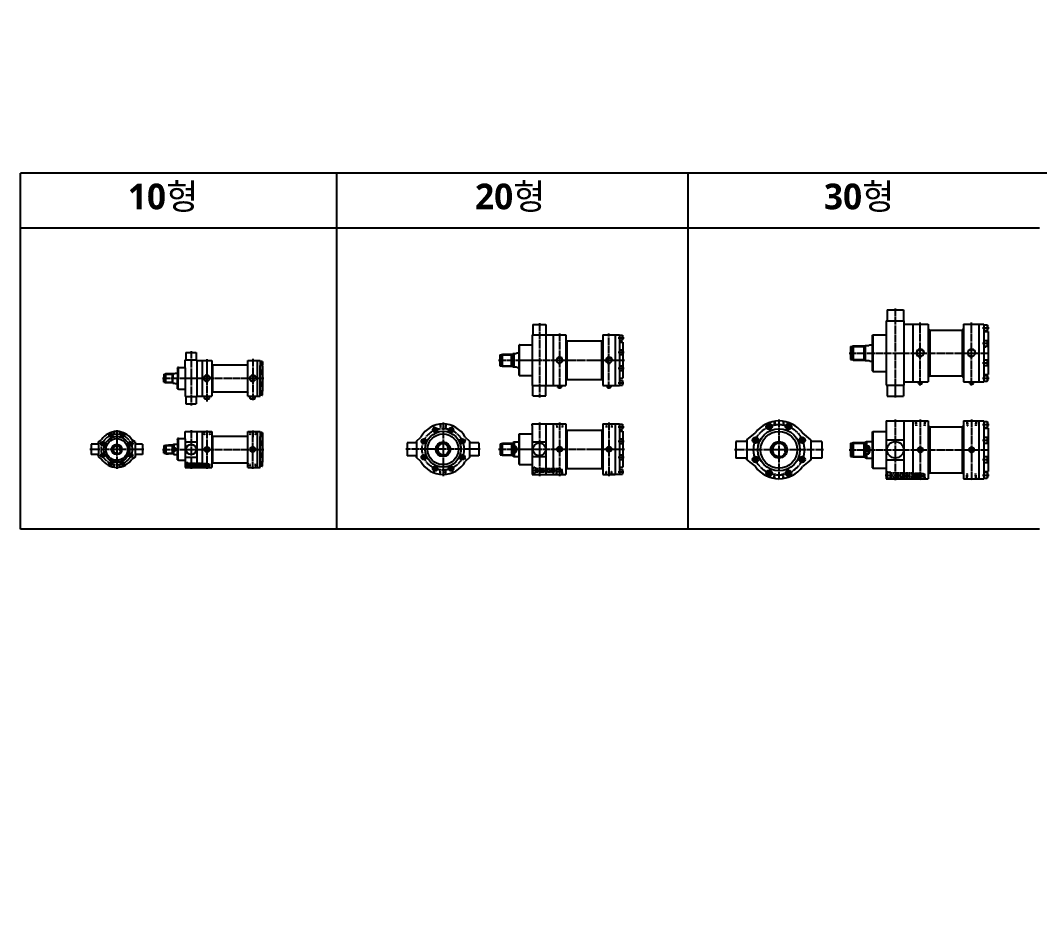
# Model space of a CAD drawing. Extents: x 0 to 5057, y -1057 to 1388.
# Drawn here: x 0 to 2782, y -1057 to 1388 of the extents above; entities that cross this region are included whole.
import ezdxf

# ---------------------------------------------------------------- set-up
doc = ezdxf.new("R2010")
doc.units = 0
doc.header["$PDMODE"] = 1
for name, pattern in [('CENTER', [24, 20, -1.5, 1, -1.5]), ('HIDDEN', [5, 3.5, -1.5]), ('HIDDENX2', [0.75, 0.5, -0.25])]:
    doc.linetypes.add(name, pattern=pattern)
doc.layers.get('0').update_dxf_attribs({"linetype": 'CONTINUOUS'})
doc.layers.get('DEFPOINTS').update_dxf_attribs({"linetype": 'CONTINUOUS'})
for name, color, linetype in [('5', 7, 'CONTINUOUS'), ('HIDDEN', 2, 'HIDDEN'), ('ML', 3, 'CONTINUOUS')]:
    doc.layers.add(name, color=color, linetype=linetype)
doc.styles.add('GHS', font='ROMANS', dxfattribs={"height": 2.5, "bigfont": 'GHS'})
doc.styles.add('문자', font='romans.shx')

msp = doc.modelspace()

# ---------------------------------------------------------------- linework, layer by layer
for p, q in [((5057.3, 971), (0, 971)), ((0, 0), (0, 971)), ((863.8, 0), (863.8, 971)), ((1822.8, 0), (1822.8, 971)), ((2781.8, 821), (0, 821)), ((391.2, 422.3), (414, 422.3)), ((414, 422.3), (415.7, 423.3)), ((391.2, 400.3), (414, 400.3)), ((414, 400.3), (415.7, 399.3)), ((391.2, 227.7), (414, 227.7)), ((414, 227.7), (415.7, 229.2)), ((391.2, 206.7), (414, 206.7)), ((414, 206.7), (415.7, 205.2)), ((422.7, 221.3), (416.2, 213.1)), ((422.7, 213.1), (416.2, 221.3)), ((2781.8, 0), (0, 0)), ((2781.8, 0), (0, 0))]:
    msp.add_line(p, q)
at = {"color": 3}
msp.add_line((1315.6, 444.1), (1315.6, 477.1), dxfattribs=at)
for centre, radius, start, end in [((509.2, 411.3), 8.5, 350.3862, 286.715), ((634.2, 411.3), 8.5, 354.5005, 288.7836), ((263.1, 217.2), 10, 339.1311, 282.89), ((509.2, 217.2), 6.5, 339.7297, 284.6925), ((634.2, 217.2), 6.5, 344.1405, 298.0479)]:
    msp.add_arc(centre, radius, start, end)
at = {"layer": '5'}
for p in [(1685.7, 1387.8), (1942.8, 1261), (641.6, -1057.4)]:
    msp.add_point(p, dxfattribs=at)
at = {"layer": 'DEFPOINTS', "color": 0, "linetype": 'ByBlock'}
for p in [(2478, 559.3), (1488.5, 529.6), (522.2, 460.3), (1488.5, 391.6), (2478, 401.3), (522.2, 362.3), (2478, 295.2), (2570, 278.7), (654.7, 266.2), (212, 217.2), (1080.6, 217.7), (1102.5, 217.7), (2570, 153.7), (2478, 137.2)]:
    msp.add_point(p, dxfattribs=at)
at = {"layer": 'HIDDEN', "linetype": 'HIDDENX2'}
for p, q in [((1145.4, 286.2), (1146.1, 276.7)), ((1146.1, 286.3), (1146.8, 276.7)), ((1161, 286.3), (1160.3, 276.7)), ((1161.8, 286.2), (1161.1, 276.7)), ((1463.3, 286.7), (1464, 276.7)), ((1464, 286.7), (1464.8, 276.7)), ((1479, 286.7), (1478.3, 276.7)), ((1479.8, 286.7), (1479, 276.7)), ((1598.3, 286.7), (1599, 276.7)), ((1599, 286.7), (1599.8, 276.7)), ((1614, 286.7), (1613.3, 276.7)), ((1614.8, 286.7), (1614, 276.7)), ((2056.9, 294.1), (2058.3, 281.2)), ((2058.4, 294.3), (2059.8, 281.2)), ((2082.2, 294.3), (2080.8, 281.2)), ((2083.6, 294.1), (2082.3, 281.2)), ((2442.5, 295.2), (2444, 281.2)), ((2444, 295.2), (2445.5, 281.2)), ((2468, 295.2), (2466.5, 281.2)), ((2469.5, 295.2), (2468, 281.2)), ((2582.5, 295.2), (2584, 281.2)), ((2584, 295.2), (2585.5, 281.2)), ((2608, 295.2), (2606.5, 281.2)), ((2609.5, 295.2), (2608, 281.2)), ((254.9, 265.5), (255.6, 256.2)), ((255.7, 265.6), (256.4, 256.2)), ((270.6, 265.6), (269.8, 256.2)), ((271.4, 265.5), (270.6, 256.2)), ((500.9, 266.2), (501.7, 256.2)), ((501.7, 266.2), (502.5, 256.2)), ((516.7, 266.2), (515.9, 256.2)), ((517.5, 266.2), (516.7, 256.2)), ((625.9, 266.2), (626.7, 256.2)), ((626.7, 266.2), (627.5, 256.2)), ((641.7, 266.2), (640.9, 256.2)), ((642.5, 266.2), (641.7, 256.2)), ((254.9, 168.9), (255.6, 178.2)), ((255.7, 168.7), (256.4, 178.2)), ((270.6, 168.7), (269.8, 178.2)), ((271.4, 168.9), (270.6, 178.2)), ((456.7, 180.7), (450.2, 180.7)), ((456.7, 169.7), (450.2, 169.7)), ((451.1, 180.2), (450.7, 179.8)), ((450.7, 179.8), (450.7, 170.6)), ((450.7, 170.6), (451.1, 170.2)), ((456.7, 180.2), (451.1, 180.2)), ((451.1, 170.2), (451.1, 180.2)), ((456.7, 170.2), (451.1, 170.2)), ((456.7, 180.7), (456.7, 169.7)), ((496.2, 178.5), (456.7, 178.5)), ((509.2, 178.2), (456.7, 178.2)), ((509.2, 172.2), (456.7, 172.2)), ((496.2, 171.9), (456.7, 171.9)), ((493.3, 177.7), (492.1, 178.2)), ((493.3, 172.7), (492.1, 172.2)), ((493.3, 172.2), (493.3, 178.2)), ((509.7, 177.7), (493.3, 177.7)), ((509.7, 172.7), (493.3, 172.7)), ((500.9, 168.2), (501.7, 178.2)), ((501.7, 168.2), (502.5, 178.2)), ((509.2, 178.2), (512.7, 178.2)), ((509.2, 178.2), (509.2, 172.2)), ((509.2, 178.2), (509.7, 177.7)), ((509.2, 172.2), (509.7, 172.7)), ((509.2, 172.2), (509.7, 172.7)), ((509.2, 172.2), (512.7, 172.2)), ((509.7, 177.7), (514.7, 177.7)), ((509.7, 172.7), (509.7, 177.7)), ((509.7, 172.7), (514.7, 172.7)), ((512.7, 175.2), (512.7, 178.2)), ((512.7, 178.2), (514, 177.7)), ((512.7, 175.2), (512.7, 172.2)), ((512.7, 172.2), (514, 172.7)), ((514.7, 177.7), (516.4, 175.2)), ((514.7, 175.2), (514.7, 177.7)), ((514.7, 175.2), (514.7, 172.7)), ((514.7, 172.7), (516.4, 175.2)), ((516.7, 168.2), (515.9, 178.2)), ((517.5, 168.2), (516.7, 178.2)), ((625.9, 168.2), (626.7, 178.2)), ((626.7, 168.2), (627.5, 178.2)), ((641.7, 168.2), (640.9, 178.2)), ((642.5, 168.2), (641.7, 178.2)), ((1396.5, 169.2), (1405.5, 169.2)), ((1397.5, 167.2), (1405.5, 167.2)), ((1397.5, 167.2), (1397.5, 154.2)), ((1405.5, 167.2), (1405.5, 169.2)), ((1405.5, 167.2), (1405.5, 154.2)), ((1145.4, 149.2), (1146.1, 158.7)), ((1146.1, 149.1), (1146.8, 158.7)), ((1161, 149.1), (1160.3, 158.7)), ((1161.8, 149.2), (1161.1, 158.7)), ((1396.5, 152.2), (1405.5, 152.2)), ((1397.5, 154.2), (1405.5, 154.2)), ((1405.5, 165.2), (1443.8, 165.2)), ((1405.5, 164.7), (1471.5, 164.7)), ((1405.5, 156.7), (1471.5, 156.7)), ((1405.5, 156.2), (1434.5, 156.2)), ((1405.5, 154.2), (1405.5, 152.2)), ((1434.5, 156.2), (1454.5, 156.2)), ((1443.8, 164.2), (1443, 164.7)), ((1443.8, 157.2), (1443, 156.7)), ((1443.8, 165.2), (1454.5, 165.2)), ((1443.8, 164.7), (1443.8, 156.7)), ((1472, 164.2), (1443.8, 164.2)), ((1472, 157.2), (1443.8, 157.2)), ((1463.3, 148.7), (1464, 158.7)), ((1464, 148.7), (1464.8, 158.7)), ((1471.5, 164.7), (1472, 164.2)), ((1471.5, 164.7), (1471.5, 156.7)), ((1471.5, 156.7), (1472, 157.2)), ((1472, 164.2), (1472, 157.2)), ((1472, 164.2), (1476.5, 164.2)), ((1472, 157.2), (1476.5, 157.2)), ((1476.5, 164.2), (1476.5, 157.2)), ((1476.5, 164.2), (1478.8, 160.7)), ((1478.8, 160.7), (1476.5, 157.2)), ((1479, 148.7), (1478.3, 158.7)), ((1479.8, 148.7), (1479, 158.7)), ((1598.3, 148.7), (1599, 158.7)), ((1599, 148.7), (1599.8, 158.7)), ((1614, 148.7), (1613.3, 158.7)), ((1614.8, 148.7), (1614, 158.7)), ((2056.9, 138.4), (2058.3, 151.2)), ((2058.4, 138.1), (2059.8, 151.2)), ((2082.2, 138.1), (2080.8, 151.2)), ((2083.6, 138.4), (2082.3, 151.2)), ((2363, 156.2), (2375, 156.2)), ((2365, 154.2), (2366, 155.2)), ((2365, 154.2), (2365, 140.2)), ((2365, 140.2), (2366, 139.2)), ((2366, 155.2), (2375, 155.2)), ((2366, 155.2), (2366, 139.2)), ((2366, 139.2), (2375, 139.2)), ((2375, 156.2), (2375, 139.2)), ((2375, 138.2), (2375, 155.2)), ((2375, 153), (2436, 153)), ((2375, 152.2), (2458.9, 152.2)), ((2375, 142.2), (2458.9, 142.2)), ((2375, 141.5), (2436, 141.5)), ((2417, 151.5), (2416.2, 152.2)), ((2417, 143), (2416.2, 142.2)), ((2417, 152.2), (2417, 142.2)), ((2417, 151.5), (2464.9, 151.5)), ((2417, 143), (2464.9, 143)), ((2442.5, 137.2), (2444, 151.2)), ((2444, 137.2), (2445.5, 151.2)), ((2458.9, 152.2), (2459.9, 151.2)), ((2458.9, 142.2), (2458.9, 152.2)), ((2458.9, 142.2), (2459.9, 143.2)), ((2459.9, 151.2), (2459.9, 143.2)), ((2464.9, 151.5), (2464.9, 143)), ((2464.9, 151.5), (2468, 147.2)), ((2468, 147.2), (2464.9, 143)), ((2468, 137.2), (2466.5, 151.2)), ((2469.5, 137.2), (2468, 151.2)), ((2582.5, 137.2), (2584, 151.2)), ((2584, 137.2), (2585.5, 151.2)), ((2608, 137.2), (2606.5, 151.2)), ((2609.5, 137.2), (2608, 151.2)), ((2363, 138.2), (2375, 138.2))]:
    msp.add_line(p, q, dxfattribs=at)
at = {"layer": 'ML'}
for p, q in [((2365.5, 597.8), (2410.5, 597.8)), ((2365.5, 597.8), (2365.5, 567.8)), ((2410.5, 597.8), (2410.5, 567.8)), ((1399, 558.1), (1434, 558.1)), ((1399, 558.1), (1399, 529.6)), ((1434, 558.1), (1434, 529.6)), ((2363, 567.8), (2363, 392.8)), ((2363, 567.8), (2411, 567.8)), ((2411, 567.8), (2411, 392.8)), ((2411, 559.3), (2478, 559.3)), ((2436, 559.3), (2436, 401.3)), ((2478, 559.3), (2478, 401.3)), ((2574, 559.3), (2574, 401.3)), ((2574, 559.3), (2616, 559.3)), ((2616, 559.3), (2616, 401.3)), ((2616, 559.3), (2616, 401.3)), ((2616, 559.3), (2630, 559.3)), ((2630, 559.3), (2630, 401.3)), ((2630, 557.3), (2639, 557.3)), ((2639, 557.3), (2639, 541.3)), ((2639, 557.3), (2640, 556.3)), ((1396.5, 529.6), (1488.5, 529.6)), ((1396.5, 529.6), (1396.5, 391.6)), ((1434.5, 529.6), (1434.5, 391.6)), ((1454.5, 529.6), (1454.5, 391.6)), ((1488.5, 529.6), (1488.5, 396.1)), ((1589.5, 529.6), (1589.5, 391.6)), ((1589.5, 529.6), (1635.5, 529.6)), ((1623.5, 529.6), (1623.5, 391.6)), ((1635.5, 529.6), (1635.5, 391.6)), ((1635.5, 528.6), (1643, 528.6)), ((1643, 515.6), (1643, 528.6)), ((1643, 528.6), (1643.5, 528.1)), ((2326, 529.3), (2327, 530.3)), ((2326, 431.3), (2326, 529.3)), ((2327, 530.3), (2327, 430.3)), ((2327, 530.3), (2363, 530.3)), ((2482, 542.8), (2478, 546.8)), ((2482, 542.8), (2482, 417.8)), ((2482, 542.8), (2570, 542.8)), ((2570, 542.8), (2574, 546.8)), ((2570, 542.8), (2570, 417.8)), ((2630, 541.3), (2639, 541.3)), ((2630, 539.3), (2641, 539.3)), ((2639, 541.3), (2640, 542.3)), ((2640, 556.3), (2640, 542.3)), ((2641, 539.3), (2641, 421.3)), ((1361.5, 502.6), (1361, 502.1)), ((1361, 502.1), (1361, 419.1)), ((1361, 501.6), (1361, 502.1)), ((1361.5, 418.6), (1361.5, 502.6)), ((1361.5, 502.6), (1396.5, 502.6)), ((1362, 502.6), (1361.5, 502.6)), ((1491, 513.1), (1488.5, 515.6)), ((1491, 513.1), (1491, 408.1)), ((1491, 513.1), (1587, 513.1)), ((1589.5, 515.6), (1587, 513.1)), ((1587, 408.1), (1587, 513.1)), ((1635.5, 515.6), (1643, 515.6)), ((1635.5, 509.6), (1644.5, 509.6)), ((1635.5, 509.6), (1644.5, 509.6)), ((1643, 515.6), (1643.5, 516.1)), ((1643.5, 528.1), (1643.5, 516.1)), ((1644.5, 509.6), (1644.5, 411.6)), ((1644.5, 509.6), (1644.5, 411.6)), ((1644.5, 509.6), (1644.5, 411.6)), ((2306, 501.1), (2306, 459.5)), ((2306, 501.1), (2315.6, 501.1)), ((2315.6, 501.1), (2318.5, 502.8)), ((2318.5, 502.8), (2326, 502.8)), ((2630, 514.7), (2639, 514.7)), ((2639, 514.7), (2639, 498.7)), ((2639, 514.7), (2640, 513.7)), ((2640, 513.7), (2640, 499.7)), ((451.7, 481.3), (480.2, 481.3)), ((451.7, 481.3), (451.7, 461.3)), ((480.2, 481.3), (480.2, 461.3)), ((1309, 475.6), (1309, 445.6)), ((1309, 475.6), (1313, 475.6)), ((1313, 475.6), (1315.6, 477.1)), ((1313, 475.6), (1313, 445.6)), ((1315.6, 477.1), (1344, 477.1)), ((1340.4, 444.1), (1340.4, 477.1)), ((1344, 478.8), (1344, 442.3)), ((1344, 478.8), (1353.3, 478.8)), ((1347, 478.8), (1347, 442.3)), ((1353.3, 478.8), (1356.3, 480.6)), ((1356.3, 480.6), (1361, 480.6)), ((1635.5, 488.9), (1643, 488.9)), ((1635.5, 475.9), (1643, 475.9)), ((1643, 475.9), (1643, 488.9)), ((1643, 488.9), (1643.5, 488.4)), ((1643, 475.9), (1643.5, 476.4)), ((1643.5, 488.4), (1643.5, 476.4)), ((2266, 498.3), (2266, 462.3)), ((2266, 498.3), (2270, 498.3)), ((2270, 498.3), (2272.6, 499.8)), ((2270, 498.3), (2270, 462.3)), ((2272.6, 499.8), (2306, 499.8)), ((2272.6, 499.8), (2272.6, 460.8)), ((2302.2, 499.8), (2302.2, 460.8)), ((2306, 499.8), (2306, 460.8)), ((2306, 499.8), (2306, 460.8)), ((2630, 498.7), (2639, 498.7)), ((2639, 498.7), (2640, 499.7)), ((450.2, 439.8), (450.2, 461.3)), ((450.2, 461.3), (481.7, 461.3)), ((481.7, 461.3), (481.7, 361.3)), ((481.7, 460.3), (522.2, 460.3)), ((496.2, 460.3), (496.2, 362.3)), ((522.2, 460.3), (522.2, 362.3)), ((524.6, 447.8), (522.2, 449.8)), ((524.6, 447.8), (524.6, 374.8)), ((524.6, 447.8), (619.7, 447.8)), ((619.7, 447.8), (621.2, 449.8)), ((619.7, 447.8), (619.7, 374.8)), ((621.2, 362.3), (621.2, 460.3)), ((621.2, 460.3), (654.7, 460.3)), ((647.2, 362.3), (647.2, 460.3)), ((654.7, 460.3), (654.7, 447.3)), ((660.3, 457.3), (654.7, 457.3)), ((660.3, 447.3), (654.7, 447.3)), ((654.7, 447.3), (654.7, 446.3)), ((654.7, 446.3), (654.7, 376.3)), ((654.7, 376.3), (654.7, 446.3)), ((661.2, 446.3), (654.7, 446.3)), ((660.3, 457.3), (655.2, 457.3)), ((660.3, 447.3), (655.2, 447.3)), ((660.3, 447.3), (660.3, 457.3)), ((660.3, 457.3), (660.7, 456.9)), ((660.3, 447.3), (660.7, 447.7)), ((660.7, 456.9), (660.7, 447.7)), ((661.2, 446.3), (661.2, 376.3)), ((1309, 445.6), (1313, 445.6)), ((1313, 445.6), (1315.6, 444.1)), ((1635.5, 445.2), (1643, 445.2)), ((1643, 432.2), (1643, 445.2)), ((1643, 445.2), (1643.5, 444.7)), ((2266, 462.3), (2270, 462.3)), ((2270, 462.3), (2272.6, 460.8)), ((2272.6, 460.8), (2306, 460.8)), ((2306, 459.5), (2315.6, 459.5)), ((2315.6, 459.5), (2318.5, 457.8)), ((2318.5, 457.8), (2326, 457.8)), ((2630, 461.9), (2639, 461.9)), ((2630, 445.9), (2639, 445.9)), ((2639, 461.9), (2639, 445.9)), ((2639, 461.9), (2640, 460.9)), ((2639, 445.9), (2640, 446.9)), ((2640, 460.9), (2640, 446.9)), ((391.2, 422.3), (391.2, 411.3)), ((391.2, 422.3), (394.2, 422.3)), ((394.2, 422.3), (395.9, 423.3)), ((394.2, 422.3), (394.2, 411.3)), ((416.2, 423.3), (395.9, 423.3)), ((395.9, 423.3), (395.9, 399.3)), ((414, 423.3), (414, 400.3)), ((416.2, 423.5), (416.2, 424.3)), ((416.2, 424.3), (421.4, 424.3)), ((416.2, 423.3), (416.2, 423.5)), ((416.2, 423.3), (416.2, 411.3)), ((421.4, 424.3), (422.7, 425.3)), ((422.7, 425.3), (429.2, 425.3)), ((430.2, 440.8), (429.2, 439.8)), ((429.2, 439.8), (429.2, 411.3)), ((429.2, 438.8), (429.2, 439.8)), ((430.2, 440.8), (430.2, 411.3)), ((431.2, 440.8), (430.2, 440.8)), ((431.2, 440.8), (450.2, 440.8)), ((450.2, 439.8), (450.2, 361.3)), ((660.3, 432.8), (654.7, 432.8)), ((660.3, 422.8), (654.7, 422.8)), ((660.3, 432.8), (655.2, 432.8)), ((660.3, 422.8), (655.2, 422.8)), ((660.3, 422.8), (660.3, 432.8)), ((660.3, 432.8), (660.7, 432.4)), ((660.3, 422.8), (660.7, 423.2)), ((660.7, 432.4), (660.7, 423.2)), ((1315.6, 444.1), (1344, 444.1)), ((1344, 442.3), (1353.3, 442.3)), ((1353.3, 442.3), (1356.3, 440.6)), ((1356.3, 440.6), (1361, 440.6)), ((1361, 419.6), (1361, 419.1)), ((1361, 419.1), (1361.5, 418.6)), ((1361.5, 418.6), (1396.5, 418.6)), ((1362, 418.6), (1361.5, 418.6)), ((1635.5, 432.2), (1643, 432.2)), ((1643, 432.2), (1643.5, 432.7)), ((1643.5, 444.7), (1643.5, 432.7)), ((2326, 431.3), (2327, 430.3)), ((2327, 430.3), (2363, 430.3)), ((2482, 417.8), (2478, 413.8)), ((2482, 417.8), (2570, 417.8)), ((2570, 417.8), (2574, 413.8)), ((2630, 421.3), (2641, 421.3)), ((2630, 419.3), (2639, 419.3)), ((2639, 419.3), (2639, 403.3)), ((2639, 419.3), (2640, 418.3)), ((2640, 418.3), (2640, 404.3)), ((391.2, 400.3), (391.2, 411.3)), ((391.2, 400.3), (394.2, 400.3)), ((394.2, 400.3), (394.2, 411.3)), ((394.2, 400.3), (395.9, 399.3)), ((416.2, 399.3), (395.9, 399.3)), ((414, 400.3), (414, 399.3)), ((416.2, 399.3), (416.2, 411.3)), ((416.2, 399.3), (416.2, 399)), ((416.2, 399), (416.2, 398.2)), ((416.2, 398.2), (421.4, 398.2)), ((421.4, 398.2), (422.7, 397.3)), ((422.7, 397.3), (429.2, 397.3)), ((422.7, 397.3), (429.2, 397.3)), ((429.2, 382.8), (429.2, 411.3)), ((430.2, 381.8), (430.2, 411.3)), ((660.3, 400.2), (654.7, 400.2)), ((660.3, 390.2), (654.7, 390.2)), ((660.3, 400.2), (655.2, 400.2)), ((660.3, 390.2), (655.2, 390.2)), ((660.3, 390.2), (660.3, 400.2)), ((660.3, 400.2), (660.7, 399.8)), ((660.3, 390.2), (660.7, 390.6)), ((660.7, 399.8), (660.7, 390.6)), ((1396.5, 391.6), (1488.5, 391.6)), ((1399, 363.1), (1399, 391.6)), ((1434, 363.1), (1434, 391.6)), ((1466.5, 391.5), (1466.5, 387)), ((1476.5, 391.5), (1476.5, 387)), ((1488.5, 405.6), (1491, 408.1)), ((1488.5, 396.1), (1488.5, 391.6)), ((1491, 408.1), (1587, 408.1)), ((1589.5, 405.6), (1587, 408.1)), ((1589.5, 391.6), (1635.5, 391.6)), ((1601.5, 391.5), (1601.5, 387)), ((1611.5, 391.5), (1611.5, 387)), ((1635.5, 411.6), (1644.5, 411.6)), ((1635.5, 411.6), (1644.5, 411.6)), ((1635.5, 411.6), (1644.5, 411.6)), ((1635.5, 405.6), (1643, 405.6)), ((1635.5, 392.6), (1643, 392.6)), ((1643, 405.6), (1643, 392.6)), ((1643, 405.6), (1643.5, 405.1)), ((1643.5, 393.1), (1643, 392.6)), ((1643.5, 405.1), (1643.5, 393.1)), ((2363, 392.8), (2411, 392.8)), ((2365.5, 392.8), (2365.5, 362.8)), ((2410.5, 392.8), (2410.5, 362.8)), ((2411, 401.3), (2478, 401.3)), ((2451, 397.3), (2451, 401.3)), ((2451, 397.3), (2461, 397.3)), ((2451, 397.3), (2452, 396.3)), ((2452, 396.3), (2456, 396.3)), ((2456, 396.3), (2460, 396.3)), ((2460, 396.3), (2461, 397.3)), ((2461, 397.3), (2461, 401.3)), ((2574, 401.3), (2616, 401.3)), ((2591, 397.3), (2591, 401.3)), ((2591, 397.3), (2592, 396.3)), ((2591, 397.3), (2601, 397.3)), ((2592, 396.3), (2596, 396.3)), ((2596, 396.3), (2600, 396.3)), ((2600, 396.3), (2601, 397.3)), ((2601, 397.3), (2601, 401.3)), ((2616, 401.3), (2630, 401.3)), ((2630, 403.3), (2639, 403.3)), ((2639, 403.3), (2640, 404.3)), ((429.2, 383.8), (429.2, 382.8)), ((430.2, 381.8), (429.2, 382.8)), ((431.2, 381.8), (430.2, 381.8)), ((431.2, 381.8), (450.2, 381.8)), ((450.2, 381.1), (450.2, 363.8)), ((481.7, 362.3), (522.2, 362.3)), ((502.2, 356.3), (502.2, 362.3)), ((516.2, 356.3), (516.2, 362.3)), ((522.2, 372.1), (524.6, 374.8)), ((524.6, 374.8), (619.7, 374.8)), ((619.7, 374.8), (621.2, 372.1)), ((621.2, 362.3), (654.7, 362.3)), ((627.2, 356.3), (627.2, 362.3)), ((641.2, 356.3), (641.2, 362.3)), ((661.2, 376.3), (654.7, 376.3)), ((661.2, 376.3), (654.7, 376.3)), ((654.7, 375.3), (654.7, 376.3)), ((654.7, 375.3), (654.7, 376.3)), ((654.7, 362.3), (654.7, 375.3)), ((654.7, 363.8), (654.7, 375.3)), ((660.3, 375.3), (654.7, 375.3)), ((660.3, 375.3), (654.7, 375.3)), ((660.3, 365.3), (654.7, 365.3)), ((660.3, 365.3), (654.7, 365.3)), ((660.3, 375.3), (655.2, 375.3)), ((660.3, 375.3), (655.2, 375.3)), ((660.3, 365.3), (655.2, 365.3)), ((660.3, 365.3), (655.2, 365.3)), ((660.3, 375.3), (660.3, 365.3)), ((660.3, 375.3), (660.3, 365.3)), ((660.3, 375.3), (660.7, 374.9)), ((660.3, 375.3), (660.7, 374.9)), ((660.3, 365.3), (660.7, 365.7)), ((660.3, 365.3), (660.7, 365.7)), ((660.7, 365.7), (660.7, 374.9)), ((660.7, 365.7), (660.7, 374.9)), ((1399, 363.1), (1434, 363.1)), ((1467, 386.5), (1466.5, 387)), ((1466.5, 387), (1476.5, 387)), ((1467, 386.5), (1476, 386.5)), ((1476, 386.5), (1476.5, 387)), ((1601.5, 387), (1611.5, 387)), ((1602, 386.5), (1601.5, 387)), ((1602, 386.5), (1611, 386.5)), ((1611, 386.5), (1611.5, 387)), ((2365.5, 362.8), (2410.5, 362.8)), ((450.2, 361.3), (481.7, 361.3)), ((451.7, 361.3), (451.7, 341.3)), ((451.7, 341.3), (480.2, 341.3)), ((480.2, 361.3), (480.2, 341.3)), ((503.2, 355.3), (502.2, 356.3)), ((502.2, 356.3), (516.2, 356.3)), ((503.2, 355.3), (515.2, 355.3)), ((515.2, 355.3), (516.2, 356.3)), ((627.2, 356.3), (641.2, 356.3)), ((628.2, 355.3), (627.2, 356.3)), ((628.2, 355.3), (640.2, 355.3)), ((640.2, 355.3), (641.2, 356.3)), ((1396.5, 282.2), (1396.5, 286.7)), ((1396.5, 286.7), (1488.5, 286.7)), ((1396.5, 282.2), (1396.5, 153.2)), ((1396.5, 282.2), (1396.5, 148.7)), ((1434.5, 286.7), (1434.5, 148.7)), ((1454.5, 286.7), (1454.5, 148.7)), ((1488.5, 286.7), (1488.5, 148.7)), ((1589.5, 286.7), (1589.5, 148.7)), ((1589.5, 286.7), (1635.5, 286.7)), ((1589.5, 282.2), (1589.5, 153.2)), ((1623.5, 286.7), (1623.5, 148.7)), ((1635.5, 282.2), (1635.5, 286.7)), ((1635.5, 285.7), (1643, 285.7)), ((1635.5, 282.2), (1635.5, 148.7)), ((1643, 285.7), (1643.5, 285.2)), ((1643, 272.7), (1643, 285.7)), ((1643.5, 285.2), (1643.5, 273.2)), ((2363, 295.2), (2478, 295.2)), ((2363, 295.2), (2363, 137.2)), ((2411, 295.2), (2411, 137.2)), ((2436, 295.2), (2436, 137.2)), ((2478, 295.2), (2478, 137.2)), ((2482, 278.7), (2478, 282.7)), ((2482, 278.7), (2570, 278.7)), ((2482, 278.7), (2482, 153.7)), ((2570, 278.7), (2574, 282.7)), ((2570, 278.7), (2570, 153.7)), ((2574, 295.2), (2616, 295.2)), ((2574, 295.2), (2574, 137.2)), ((2616, 295.2), (2616, 137.2)), ((2616, 295.2), (2630, 295.2)), ((2630, 295.2), (2630, 137.2)), ((2630, 293.2), (2639, 293.2)), ((2639, 293.2), (2640, 292.2)), ((2639, 293.2), (2639, 277.2)), ((2639, 277.2), (2640, 278.2)), ((2640, 292.2), (2640, 278.2)), ((450.2, 245.7), (450.2, 266.2)), ((450.2, 266.2), (522.2, 266.2)), ((481.7, 266.2), (481.7, 168.2)), ((496.2, 266.2), (496.2, 168.2)), ((522.2, 266.2), (522.2, 168.2)), ((524.6, 253.7), (522.2, 255.8)), ((524.6, 253.7), (619.7, 253.7)), ((524.6, 253.7), (524.6, 180.7)), ((619.7, 253.7), (621.2, 255.8)), ((619.7, 253.7), (619.7, 180.7)), ((621.2, 168.2), (621.2, 266.2)), ((621.2, 266.2), (654.7, 266.2)), ((647.2, 168.2), (647.2, 266.2)), ((654.7, 266.2), (654.7, 253.2)), ((660.3, 263.2), (654.7, 263.2)), ((654.7, 253.2), (654.7, 252.2)), ((660.3, 253.2), (654.7, 253.2)), ((654.7, 182.2), (654.7, 252.2)), ((654.7, 252.2), (654.7, 182.2)), ((661.2, 252.2), (654.7, 252.2)), ((660.3, 263.2), (655.2, 263.2)), ((660.3, 253.2), (655.2, 253.2)), ((660.3, 253.2), (660.3, 263.2)), ((660.3, 263.2), (660.7, 262.8)), ((660.3, 253.2), (660.7, 253.6)), ((660.7, 262.8), (660.7, 253.6)), ((661.2, 252.2), (661.2, 182.2)), ((1081.1, 240.2), (1093.1, 251)), ((1134.6, 271.4), (1133.9, 273)), ((1178.1, 269.1), (1178.8, 270.7)), ((1214, 251), (1226.1, 240.2)), ((1362, 259.7), (1361.5, 259.2)), ((1361.5, 176.2), (1361.5, 259.2)), ((1362, 259.7), (1396.5, 259.7)), ((1362, 175.7), (1362, 259.7)), ((1491, 270.2), (1488.5, 272.7)), ((1491, 270.2), (1587, 270.2)), ((1491, 270.2), (1491, 165.2)), ((1589.5, 272.7), (1587, 270.2)), ((1587, 270.2), (1587, 165.2)), ((1635.5, 272.7), (1643, 272.7)), ((1635.5, 266.7), (1644.5, 266.7)), ((1643, 272.7), (1643.5, 273.2)), ((1644.5, 266.7), (1644.5, 168.7)), ((1644.5, 266.7), (1644.5, 168.7)), ((1982.8, 243.7), (2006, 262.2)), ((2157.8, 243.7), (2134.5, 262.2)), ((2326, 265.2), (2327, 266.2)), ((2326, 167.2), (2326, 265.2)), ((2327, 266.2), (2363, 266.2)), ((2327, 266.2), (2327, 166.2)), ((2630, 277.2), (2639, 277.2)), ((2630, 275.2), (2641, 275.2)), ((2630, 250.6), (2639, 250.6)), ((2639, 250.6), (2639, 234.6)), ((2639, 250.6), (2640, 249.6)), ((2641, 275.2), (2641, 157.2)), ((193.1, 231.2), (193.1, 203.2)), ((210.1, 231.2), (193.1, 231.2)), ((213.1, 237.9), (221.8, 243.5)), ((213.1, 234.2), (213.1, 237.9)), ((213.1, 237.9), (213.1, 196.4)), ((250.6, 223.5), (250.6, 210.9)), ((275.6, 223.5), (275.6, 210.9)), ((313.1, 238), (304.5, 243.5)), ((313.1, 234.2), (313.1, 238)), ((313.1, 238), (313.1, 196.4)), ((333.1, 231.2), (316.1, 231.2)), ((333.1, 231.2), (333.1, 203.2)), ((391.2, 227.7), (391.2, 217.2)), ((391.2, 227.7), (395.2, 227.7)), ((395.2, 227.7), (396.9, 229.2)), ((395.2, 227.7), (395.2, 217.2)), ((396.9, 229.2), (404.7, 229.2)), ((396.9, 229.2), (396.9, 205.2)), ((416.2, 229.2), (404.7, 229.2)), ((414, 229.2), (414, 206.7)), ((416.2, 229.4), (419.2, 231.2)), ((416.2, 229.2), (416.2, 229.4)), ((416.2, 229.2), (416.2, 217.2)), ((419.2, 231.2), (419.2, 221.3)), ((419.2, 231.2), (429.2, 231.2)), ((430.2, 246.7), (429.2, 245.7)), ((429.2, 245.7), (429.2, 217.2)), ((429.2, 244.7), (429.2, 245.7)), ((431.2, 246.7), (430.2, 246.7)), ((430.2, 246.7), (430.2, 217.2)), ((431.2, 246.7), (450.2, 246.7)), ((450.2, 245.7), (450.2, 168.2)), ((450.2, 238.2), (481.7, 238.2)), ((660.3, 238.7), (654.7, 238.7)), ((660.3, 228.7), (654.7, 228.7)), ((660.3, 238.7), (655.2, 238.7)), ((660.3, 228.7), (655.2, 228.7)), ((660.3, 228.7), (660.3, 238.7)), ((660.3, 238.7), (660.7, 238.3)), ((660.3, 228.7), (660.7, 229.1)), ((660.7, 238.3), (660.7, 229.1)), ((1056.1, 235.2), (1056.1, 200.2)), ((1078.1, 235.2), (1056.1, 235.2)), ((1081.1, 240.2), (1081.1, 238.2)), ((1081.1, 240.2), (1081.1, 195.2)), ((1102.1, 242.2), (1100.5, 242.9)), ((1135.1, 225.3), (1135.1, 210.1)), ((1172.1, 225.3), (1172.1, 210.1)), ((1207.3, 236.7), (1208.9, 237.4)), ((1226.1, 240.2), (1226.1, 238.2)), ((1226.1, 240.2), (1226.1, 195.2)), ((1251.1, 235.2), (1229.1, 235.2)), ((1251.1, 235.2), (1251.1, 200.2)), ((1309.5, 232.7), (1309.5, 202.7)), ((1309.5, 232.7), (1312.5, 232.7)), ((1309.5, 232.7), (1313.5, 232.7)), ((1313.5, 232.7), (1316.1, 234.2)), ((1313.5, 232.7), (1313.5, 202.7)), ((1316.1, 234.2), (1344.5, 234.2)), ((1316.1, 201.2), (1316.1, 234.2)), ((1340.9, 201.2), (1340.9, 234.2)), ((1344.5, 235.9), (1344.5, 199.4)), ((1344.5, 226.2), (1351.4, 226.2)), ((1344.6, 235.9), (1347.6, 237.7)), ((1347.5, 237.7), (1361.5, 237.7)), ((1347.5, 237.7), (1347.5, 226.2)), ((1351.4, 226.2), (1351.4, 209.1)), ((1396.5, 237.7), (1434.5, 237.7)), ((1635.5, 246), (1643, 246)), ((1635.5, 233), (1643, 233)), ((1643, 233), (1643, 246)), ((1643, 246), (1643.5, 245.5)), ((1643, 233), (1643.5, 233.5)), ((1643.5, 245.5), (1643.5, 233.5)), ((1952.8, 238.7), (1952.8, 193.7)), ((1979.8, 238.7), (1952.8, 238.7)), ((1982.8, 243.7), (1982.8, 241.7)), ((1982.8, 243.7), (1982.8, 188.7)), ((2049.3, 224.3), (2049.3, 208.2)), ((2091.3, 224.3), (2091.3, 208.2)), ((2157.8, 243.7), (2157.8, 241.7)), ((2157.8, 243.7), (2157.8, 188.7)), ((2187.8, 238.7), (2160.8, 238.7)), ((2187.8, 238.7), (2187.8, 193.7)), ((2266, 234.2), (2266, 198.2)), ((2266, 234.2), (2270, 234.2)), ((2270, 234.2), (2272.6, 235.7)), ((2270, 234.2), (2270, 198.2)), ((2272.6, 235.7), (2306, 235.7)), ((2272.6, 235.7), (2272.6, 196.7)), ((2302.2, 235.7), (2302.2, 196.7)), ((2306, 237), (2309, 238.7)), ((2306, 237), (2306, 195.5)), ((2306, 235.7), (2306, 196.7)), ((2306, 235.7), (2306, 196.7)), ((2306, 226.9), (2315.6, 226.9)), ((2309, 238.7), (2326, 238.7)), ((2309, 238.7), (2309, 226.9)), ((2315.6, 226.9), (2315.6, 205.6)), ((2363, 243.7), (2411, 243.7)), ((2630, 234.6), (2639, 234.6)), ((2639, 234.6), (2640, 235.6)), ((2640, 249.6), (2640, 235.6)), ((210.1, 203.2), (193.1, 203.2)), ((213.1, 200.2), (213.1, 196.4)), ((213.1, 196.4), (221.8, 190.9)), ((313.1, 196.4), (304.5, 190.9)), ((313.1, 200.2), (313.1, 196.4)), ((333.1, 203.2), (316.1, 203.2)), ((391.2, 206.7), (391.2, 217.2)), ((391.2, 206.7), (395.2, 206.7)), ((395.2, 206.7), (395.2, 217.2)), ((395.2, 206.7), (396.9, 205.2)), ((396.9, 205.2), (404.7, 205.2)), ((416.2, 205.2), (404.7, 205.2)), ((414, 206.7), (414, 205.2)), ((416.2, 221.3), (422.7, 221.3)), ((416.2, 205.2), (416.2, 217.2)), ((416.2, 213.1), (422.7, 213.1)), ((416.2, 205.2), (416.2, 204.9)), ((416.2, 204.9), (419.2, 203.2)), ((419.2, 208.1), (419.2, 213.1)), ((419.2, 203.2), (419.2, 208.1)), ((419.2, 203.2), (419.2, 208.1)), ((419.2, 203.2), (429.2, 203.2)), ((419.2, 203.2), (429.2, 203.2)), ((422.7, 221.3), (422.7, 213.1)), ((422.7, 213.1), (422.7, 221.3)), ((429.2, 188.7), (429.2, 217.2)), ((430.2, 187.7), (430.2, 217.2)), ((450.2, 196.2), (481.7, 196.2)), ((660.3, 206.1), (654.7, 206.1)), ((660.3, 196.1), (654.7, 196.1)), ((660.3, 206.1), (655.2, 206.1)), ((660.3, 196.1), (655.2, 196.1)), ((660.3, 196.1), (660.3, 206.1)), ((660.3, 206.1), (660.7, 205.7)), ((660.3, 196.1), (660.7, 196.5)), ((660.7, 205.7), (660.7, 196.5)), ((1078.1, 200.2), (1056.1, 200.2)), ((1081.1, 195.2), (1081.1, 197.2)), ((1093.1, 184.4), (1081.1, 195.2)), ((1099.8, 198.7), (1098.2, 198)), ((1226.1, 195.2), (1214, 184.4)), ((1226.1, 197.2), (1226.1, 195.2)), ((1251.1, 200.2), (1229.1, 200.2)), ((1309.5, 202.7), (1313.5, 202.7)), ((1310.5, 202.7), (1313.5, 202.7)), ((1313.5, 202.7), (1316.1, 201.2)), ((1316.1, 201.2), (1344.5, 201.2)), ((1344.5, 209.1), (1351.4, 209.1)), ((1344.5, 199.4), (1347.5, 197.7)), ((1347.5, 209.1), (1347.5, 197.7)), ((1347.5, 197.7), (1361.5, 197.7)), ((1396.5, 197.7), (1434.5, 197.7)), ((1635.5, 202.4), (1643, 202.4)), ((1643, 189.4), (1643, 202.4)), ((1643, 202.4), (1643.5, 201.9)), ((1643.5, 201.9), (1643.5, 189.9)), ((2266, 198.2), (2270, 198.2)), ((2270, 198.2), (2272.6, 196.7)), ((2272.6, 196.7), (2306, 196.7)), ((2306, 205.6), (2315.6, 205.6)), ((2306, 195.5), (2309, 193.7)), ((2309, 205.6), (2309, 193.7)), ((2630, 197.8), (2639, 197.8)), ((2639, 197.8), (2639, 181.8)), ((2639, 197.8), (2640, 196.8)), ((2640, 196.8), (2640, 182.8)), ((429.2, 189.7), (429.2, 188.7)), ((430.2, 187.7), (429.2, 188.7)), ((431.2, 187.7), (430.2, 187.7)), ((431.2, 187.7), (450.2, 187.7)), ((450.2, 187), (450.2, 169.7)), ((450.2, 168.2), (522.2, 168.2)), ((522.2, 178), (524.6, 180.7)), ((524.6, 180.7), (619.7, 180.7)), ((619.7, 180.7), (621.2, 178)), ((621.2, 168.2), (654.7, 168.2)), ((661.2, 182.2), (654.7, 182.2)), ((661.2, 182.2), (654.7, 182.2)), ((654.7, 181.2), (654.7, 182.2)), ((654.7, 181.2), (654.7, 182.2)), ((654.7, 169.7), (654.7, 181.2)), ((654.7, 168.2), (654.7, 181.2)), ((660.3, 181.2), (654.7, 181.2)), ((660.3, 181.2), (654.7, 181.2)), ((660.3, 171.2), (654.7, 171.2)), ((660.3, 171.2), (654.7, 171.2)), ((660.3, 181.2), (655.2, 181.2)), ((660.3, 181.2), (655.2, 181.2)), ((660.3, 171.2), (655.2, 171.2)), ((660.3, 171.2), (655.2, 171.2)), ((660.3, 181.2), (660.3, 171.2)), ((660.3, 181.2), (660.3, 171.2)), ((660.3, 181.2), (660.7, 180.8)), ((660.3, 181.2), (660.7, 180.8)), ((660.3, 171.2), (660.7, 171.6)), ((660.3, 171.2), (660.7, 171.6)), ((660.7, 171.6), (660.7, 180.8)), ((660.7, 171.6), (660.7, 180.8)), ((1205, 193.1), (1206.6, 192.4)), ((1361.5, 176.2), (1362, 175.7)), ((1362, 175.7), (1396.5, 175.7)), ((1395.5, 175.7), (1396, 176.2)), ((1635.5, 189.4), (1643, 189.4)), ((1635.5, 168.7), (1644.5, 168.7)), ((1643, 189.4), (1643.5, 189.9)), ((1979.8, 193.7), (1952.8, 193.7)), ((1982.8, 188.7), (1982.8, 190.7)), ((1982.8, 188.7), (2006, 170.3)), ((2157.8, 188.7), (2134.5, 170.3)), ((2157.8, 188.7), (2157.8, 190.7)), ((2187.8, 193.7), (2160.8, 193.7)), ((2309, 193.7), (2326, 193.7)), ((2326, 167.2), (2327, 166.2)), ((2363, 188.7), (2411, 188.7)), ((2630, 181.8), (2639, 181.8)), ((2639, 181.8), (2640, 182.8)), ((1129, 166.2), (1128.3, 164.6)), ((1172.6, 163.9), (1173.3, 162.3)), ((1396.5, 148.7), (1488.5, 148.7)), ((1488.5, 162.7), (1491, 165.2)), ((1491, 165.2), (1587, 165.2)), ((1589.5, 162.7), (1587, 165.2)), ((1589.5, 148.7), (1623.5, 148.7)), ((1635.5, 148.7), (1609.5, 148.7)), ((1635.5, 162.7), (1643, 162.7)), ((1635.5, 149.7), (1643, 149.7)), ((1643, 162.7), (1643.5, 162.2)), ((1643, 162.7), (1643, 149.7)), ((1643.5, 150.2), (1643, 149.7)), ((1643.5, 162.2), (1643.5, 150.2)), ((2327, 166.2), (2363, 166.2)), ((2482, 153.7), (2478, 149.7)), ((2482, 153.7), (2570, 153.7)), ((2570, 153.7), (2574, 149.7)), ((2630, 157.2), (2641, 157.2)), ((2630, 155.2), (2639, 155.2)), ((2630, 139.2), (2639, 139.2)), ((2639, 155.2), (2639, 139.2)), ((2639, 155.2), (2640, 154.2)), ((2639, 139.2), (2640, 140.2)), ((2640, 154.2), (2640, 140.2)), ((2363, 137.2), (2478, 137.2)), ((2574, 137.2), (2630, 137.2))]:
    msp.add_line(p, q, dxfattribs=at)
at = {"layer": 'ML', "color": 1, "linetype": 'CENTER'}
for p, q in [((2388, 601.8), (2388, 405.5)), ((1416.5, 562.1), (1416.5, 359.1)), ((2456, 391.3), (2456, 563.3)), ((2596, 391.3), (2596, 563.3)), ((1471.5, 533.5), (1471.5, 382.5)), ((1606.5, 383), (1606.5, 533.5)), ((2626, 549.3), (2644, 549.3)), ((1631.5, 522.1), (1647.5, 522.1)), ((2626, 506.7), (2644, 506.7)), ((466.2, 485.3), (466.2, 337.3)), ((1631.5, 482.4), (1647.5, 482.4)), ((2262, 480.3), (2645, 480.3)), ((509.2, 463.7), (509.2, 346.6)), ((634.2, 464.3), (634.2, 351.8)), ((662.3, 452.3), (653.3, 452.3)), ((1305, 460.6), (1648.5, 460.6)), ((1305, 460.6), (1341, 460.6)), ((1305, 460.6), (1648.5, 460.6)), ((1400.6, 460.6), (1428.6, 460.6)), ((1456.6, 460.6), (1501, 460.6)), ((1458.5, 460.5), (1486.5, 460.5)), ((1471.5, 469.1), (1471.5, 452)), ((1596.5, 460.5), (1624.5, 460.5)), ((1606.5, 452), (1606.5, 469)), ((2626, 453.9), (2644, 453.9)), ((662.3, 427.8), (653.3, 427.8)), ((1631.5, 438.7), (1647.5, 438.7)), ((387.9, 411.3), (664.1, 411.3)), ((662.3, 395.2), (653.3, 395.2)), ((1631.5, 399.1), (1647, 399.1)), ((2388, 405.5), (2388, 358.8)), ((2626, 411.3), (2644, 411.3)), ((661.6, 370.3), (653.6, 370.3)), ((1134.8, 262.9), (1127.2, 281.4)), ((1153.6, 290.7), (1153.6, 144.7)), ((1172.3, 262.9), (1180, 281.4)), ((1416.5, 290.7), (1416.5, 144.7)), ((1471.5, 290.7), (1471.5, 144.7)), ((1606.5, 290.7), (1606.5, 149.2)), ((1606.5, 290.7), (1606.5, 144.7)), ((1631.5, 279.2), (1647.5, 279.2)), ((2048.3, 269.4), (2040, 289.2)), ((2070.3, 299.2), (2070.3, 133.2)), ((2092.3, 269.4), (2100.5, 289.2)), ((2388, 299.2), (2388, 153)), ((2456, 299.2), (2456, 133.2)), ((2596, 299.2), (2596, 133.2)), ((2626, 285.2), (2644, 285.2)), ((249.7, 249.5), (244.4, 262.4)), ((263.1, 270.2), (263.1, 164.2)), ((276.5, 249.5), (281.9, 262.4)), ((466.2, 270.2), (466.2, 164.2)), ((509.2, 268.7), (509.2, 164.2)), ((634.2, 268.7), (634.2, 250.7)), ((634.2, 164.2), (634.2, 266.2)), ((662.3, 258.2), (653.3, 258.2)), ((230.8, 230.6), (217.6, 236)), ((295.5, 230.6), (308.5, 236)), ((662.3, 233.7), (653.3, 233.7)), ((1108.3, 236.4), (1092.6, 242.9)), ((1198.8, 236.4), (1216.1, 243.6)), ((1631.5, 239.5), (1647.5, 239.5)), ((2017.1, 238.2), (1997.3, 246.5)), ((2123.4, 238.2), (2143.3, 246.5)), ((2626, 242.6), (2644, 242.6)), ((337.1, 217.2), (189.1, 217.2)), ((230.8, 203.8), (217.9, 198.4)), ((295.5, 203.8), (308.2, 198.5)), ((387.9, 217.2), (664.1, 217.2)), ((662.3, 201.1), (653.3, 201.1)), ((1255.1, 217.7), (1052.1, 217.7)), ((1108.3, 198.9), (1092.9, 192.5)), ((1198.8, 198.9), (1215.7, 191.9)), ((1305, 217.7), (1648.5, 217.7)), ((1631.5, 195.9), (1647.5, 195.9)), ((2191.8, 216.2), (1948.8, 216.2)), ((2262, 216.2), (2645, 216.2)), ((249.7, 184.8), (244.4, 171.9)), ((276.5, 184.8), (281.9, 171.9)), ((516.9, 175.2), (450.2, 175.2)), ((661.6, 176.2), (653.6, 176.2)), ((1134.8, 172.4), (1127.2, 153.9)), ((1172.3, 172.4), (1180, 153.9)), ((1635.5, 168.7), (1644.5, 168.7)), ((2017.1, 194.2), (1997.3, 186)), ((2123.4, 194.2), (2143.3, 186)), ((2626, 189.8), (2644, 189.8)), ((1396.5, 160.7), (1480.3, 160.7)), ((1631.5, 156.2), (1647, 156.2)), ((2048.3, 163.1), (2040, 143.2)), ((2092.3, 163.1), (2100.5, 143.2)), ((2360, 147.2), (2461.2, 147.2)), ((2388, 141.5), (2388, 133.2)), ((2626, 147.2), (2644, 147.2))]:
    msp.add_line(p, q, dxfattribs=at)
at = {"layer": 'ML', "color": 7}
for p, q in [((1309, 475.6), (1340.4, 475.6)), ((1340.4, 475.6), (1343, 477.1)), ((2266, 498.3), (2302.2, 498.3)), ((2302.2, 498.3), (2304.8, 499.8)), ((1309, 445.6), (1340.4, 445.6)), ((1340.4, 445.6), (1343, 444.1)), ((2266, 462.3), (2302.2, 462.3)), ((2302.2, 462.3), (2304.8, 460.8)), ((416.2, 423.3), (404.7, 423.3)), ((416.2, 399.3), (404.7, 399.3)), ((2411, 405.5), (2411, 401.3)), ((2616, 295.2), (2616, 137.2)), ((1309.5, 232.7), (1340.9, 232.7)), ((1340.9, 232.7), (1343.5, 234.2)), ((1351.4, 226.2), (1344.5, 209.1)), ((1344.5, 226.2), (1351.4, 209.1)), ((2266, 234.2), (2302.2, 234.2)), ((2302.2, 234.2), (2304.8, 235.7)), ((2306, 205.6), (2315.6, 226.9)), ((2306, 226.9), (2315.6, 205.6)), ((1309.5, 202.7), (1340.9, 202.7)), ((1340.9, 202.7), (1343.5, 201.2)), ((2266, 198.2), (2302.2, 198.2)), ((2302.2, 198.2), (2304.8, 196.7))]:
    msp.add_line(p, q, dxfattribs=at)
at = {"layer": 'ML'}
for points in [[(2046.8, 283.6), (2042.2, 284.3), (2039.3, 280.7), (2040.9, 276.4), (2045.5, 275.7), (2048.4, 279.2)], [(2101.3, 280.5), (2098.6, 284.2), (2094, 283.7), (2092.1, 279.5), (2094.8, 275.8), (2099.4, 276.2)], [(245.3, 253.7), (248.2, 253.3), (249.9, 255.6), (248.8, 258.3), (245.9, 258.6), (244.2, 256.3)], [(249.9, 255.6), (248.2, 253.3), (245.3, 253.7), (244.2, 256.3), (245.9, 258.6), (248.8, 258.3)], [(276.3, 255.6), (278.1, 253.3), (281, 253.7), (282.1, 256.3), (280.3, 258.6), (277.4, 258.3)], [(1133.9, 273), (1130.5, 273.6), (1128.3, 270.9), (1129.6, 267.6), (1133, 267.1), (1135.2, 269.8)], [(1178.8, 270.7), (1176.8, 273.5), (1173.3, 273.1), (1171.9, 270), (1174, 267.2), (1177.4, 267.5)], [(224.7, 230.4), (227, 232.1), (226.6, 235), (223.9, 236.1), (221.7, 234.3), (222, 231.5)], [(226.6, 235), (227, 232.1), (224.7, 230.4), (222, 231.5), (221.7, 234.3), (223.9, 236.1)], [(299.6, 235), (299.3, 232.1), (301.5, 230.4), (304.2, 231.5), (304.6, 234.3), (302.3, 236.1)], [(1100.6, 242.9), (1097.7, 240.9), (1098.1, 237.4), (1101.3, 236), (1104.1, 238.1), (1103.7, 241.5)], [(1208.9, 237.3), (1209.5, 240.7), (1206.8, 242.9), (1203.5, 241.7), (1203, 238.2), (1205.7, 236.1)], [(2006, 247.2), (2002.3, 244.5), (2002.8, 239.9), (2007, 238), (2010.7, 240.7), (2010.3, 245.3)], [(2137.6, 239.7), (2138.3, 244.3), (2134.7, 247.2), (2130.4, 245.6), (2129.7, 241), (2133.3, 238.1)], [(226.6, 199.3), (227, 202.2), (224.7, 204), (222, 202.9), (221.7, 200), (223.9, 198.2)], [(224.7, 204), (227, 202.2), (226.6, 199.3), (223.9, 198.2), (221.7, 200), (222, 202.9)], [(301.5, 204), (299.3, 202.2), (299.6, 199.3), (302.3, 198.2), (304.6, 200), (304.2, 202.9)], [(511.7, 218.6), (509.2, 220.1), (506.7, 218.6), (506.7, 215.7), (509.2, 214.3), (511.7, 215.7)], [(636.7, 218.6), (634.2, 220.1), (631.7, 218.6), (631.7, 215.7), (634.2, 214.3), (636.7, 215.7)], [(1098.2, 198), (1097.7, 194.6), (1100.4, 192.4), (1103.6, 193.7), (1104.1, 197.1), (1101.5, 199.3)], [(1206.6, 192.4), (1209.4, 194.4), (1209, 197.9), (1205.9, 199.3), (1203.1, 197.3), (1203.4, 193.8)], [(1474, 216.2), (1471.5, 214.8), (1469, 216.2), (1469, 219.1), (1471.5, 220.6), (1474, 219.1)], [(1474, 219.1), (1471.5, 220.6), (1469, 219.1), (1469, 216.2), (1471.5, 214.8), (1474, 216.2)], [(1609, 216.2), (1606.5, 214.8), (1604, 216.2), (1604, 219.1), (1606.5, 220.6), (1609, 219.1)], [(1609, 219.1), (1606.5, 220.6), (1604, 219.1), (1604, 216.2), (1606.5, 214.8), (1609, 216.2)], [(2458.5, 214.8), (2456, 213.4), (2453.5, 214.8), (2453.5, 217.7), (2456, 219.1), (2458.5, 217.7)], [(2458.5, 217.7), (2456, 219.1), (2453.5, 217.7), (2453.5, 214.8), (2456, 213.4), (2458.5, 214.8)], [(2598.5, 217.7), (2596, 219.1), (2593.5, 217.7), (2593.5, 214.8), (2596, 213.4), (2598.5, 214.8)], [(2598.5, 214.8), (2596, 213.4), (2593.5, 214.8), (2593.5, 217.7), (2596, 219.1), (2598.5, 217.7)], [(249.9, 178.7), (248.2, 181), (245.3, 180.7), (244.2, 178), (245.9, 175.7), (248.8, 176.1)], [(281, 180.7), (278.1, 181), (276.3, 178.7), (277.4, 176.1), (280.3, 175.7), (282.1, 178)], [(1128.3, 164.6), (1130.4, 161.8), (1133.8, 162.2), (1135.2, 165.4), (1133.2, 168.2), (1129.7, 167.8)], [(1173.2, 162.3), (1176.6, 161.8), (1178.8, 164.5), (1177.6, 167.7), (1174.1, 168.2), (1172, 165.5)], [(2002.9, 192.7), (2002.2, 188.2), (2005.8, 185.3), (2010.1, 186.9), (2010.8, 191.5), (2007.3, 194.4)], [(2134.5, 185.2), (2138.2, 187.9), (2137.8, 192.5), (2133.5, 194.4), (2129.8, 191.7), (2130.3, 187.1)], [(2039.3, 152), (2042, 148.3), (2046.6, 148.7), (2048.5, 153), (2045.7, 156.7), (2041.2, 156.2)], [(2093.8, 148.9), (2098.3, 148.2), (2101.2, 151.8), (2099.6, 156.1), (2095, 156.8), (2092.1, 153.2)]]:
    msp.add_lwpolyline(points, close=True, dxfattribs=at)
for centre, radius in [((2456, 480.3), 9.5), ((2596, 480.3), 9.5), ((1471.5, 460.5), 7.5), ((1606.5, 460.5), 7.5), ((509.2, 411.3), 7.5), ((634.2, 411.3), 7.5), ((2043.9, 280), 8), ((2043.9, 280), 7), ((2096.7, 280), 8), ((2096.7, 280), 7), ((263.1, 217.2), 35), ((247, 256), 5), ((247, 256), 4.5), ((279.2, 256), 5), ((279.2, 256), 4.5), ((1153.6, 217.7), 49), ((1153.6, 217.7), 42), ((1131.8, 270.3), 6.5), ((1131.8, 270.3), 6), ((1175.4, 270.3), 6.5), ((1175.4, 270.3), 6), ((2006.5, 242.6), 8), ((2070.3, 216.2), 57.5), ((2070.3, 216.2), 50), ((2134, 242.6), 8), ((224.3, 233.2), 5), ((224.3, 233.2), 4.5), ((263.1, 217.2), 29.5), ((263.1, 217.2), 14), ((263.1, 217.2), 12), ((301.9, 233.2), 5), ((301.9, 233.2), 4.5), ((466.2, 217.2), 14), ((509.2, 217.2), 7), ((509.2, 217.2), 5.5), ((634.2, 217.2), 7), ((634.2, 217.2), 5.5), ((1100.9, 239.5), 6.5), ((1100.9, 239.5), 6), ((1153.6, 217.7), 20), ((1153.6, 217.7), 16.5), ((1206.2, 239.5), 6.5), ((1206.2, 239.5), 6), ((1416.5, 217.7), 17.5), ((1471.5, 217.7), 7), ((1471.5, 217.7), 7), ((1471.5, 217.7), 5.5), ((1471.5, 217.7), 5.5), ((1471.5, 217.7), 5), ((1471.5, 217.7), 5), ((1606.5, 217.7), 7), ((1606.5, 217.7), 7), ((1606.5, 217.7), 5.5), ((1606.5, 217.7), 5.5), ((1606.5, 217.7), 5), ((1606.5, 217.7), 5), ((2006.5, 242.6), 7), ((2070.3, 216.2), 22.5), ((2070.3, 216.2), 19.5), ((2134, 242.6), 7), ((2388, 216.2), 22.5), ((2456, 216.2), 7), ((2456, 216.2), 7), ((2596, 216.2), 7), ((2596, 216.2), 7), ((224.3, 201.1), 5), ((224.3, 201.1), 4.5), ((301.9, 201.1), 5), ((301.9, 201.1), 4.5), ((509.2, 217.2), 5), ((634.2, 217.2), 5), ((1100.9, 195.9), 6.5), ((1100.9, 195.9), 6), ((1206.2, 195.9), 6.5), ((1206.2, 195.9), 6), ((2006.5, 189.8), 8), ((2006.5, 189.8), 7), ((2134, 189.8), 8), ((2134, 189.8), 7), ((2456, 216.2), 5.5), ((2456, 216.2), 5.5), ((2456, 216.2), 5), ((2456, 216.2), 5), ((2596, 216.2), 5.5), ((2596, 216.2), 5.5), ((2596, 216.2), 5), ((2596, 216.2), 5), ((247, 178.4), 5), ((247, 178.4), 4.5), ((279.2, 178.4), 5), ((279.2, 178.4), 4.5), ((1131.8, 165), 6.5), ((1131.8, 165), 6), ((1175.4, 165), 6.5), ((1175.4, 165), 6), ((2043.9, 152.5), 8), ((2043.9, 152.5), 7), ((2096.7, 152.5), 8), ((2096.7, 152.5), 7)]:
    msp.add_circle(centre, radius, dxfattribs=at)
at = {"layer": 'ML', "color": 1, "linetype": 'CENTER'}
for centre, radius in [((2070.3, 216.2), 69), ((263.1, 217.2), 42), ((1153.6, 217.7), 57)]:
    msp.add_circle(centre, radius, dxfattribs=at)
at = {"layer": 'ML', "color": 7}
for centre, radius, start, end in [((2456, 480.3), 10.5, 348.7128, 281.8139), ((2596, 480.3), 10.5, 346.2223, 283.4461), ((1471.6, 460.6), 8.5, 352.239, 284.0213), ((1606.6, 460.6), 8.5, 353.1591, 285.0892), ((1153.6, 217.7), 15, 349.3964, 288.7864), ((1471.5, 217.7), 6.5, 351.8918, 270), ((1606.5, 217.7), 6.5, 0, 278.1082), ((2070.3, 216.2), 18, 342.2359, 286.6244), ((2456, 216.2), 6.5, 351.8918, 269.8859), ((2596, 216.2), 6.5, 351.8918, 269.8859)]:
    msp.add_arc(centre, radius, start, end, dxfattribs=at)
at = {"layer": 'ML'}
for centre, radius, start, end in [((1153.6, 217.7), 69, 28.8528, 151.1472), ((2070.3, 216.2), 79, 35.5816, 144.4184), ((263.1, 217.2), 49, 32.4491, 147.5596), ((210.1, 234.2), 3, 270, 0), ((316.1, 234.2), 3, 180, 270), ((1078.1, 238.2), 3, 270, 0), ((1229.1, 238.2), 3, 180, 270), ((1343, 217.7), 12, 314.5261, 45.4739), ((1979.8, 241.7), 3, 270, 0), ((2160.8, 241.7), 3, 180, 270), ((2303, 216.2), 16.5, 319.8779, 40.1221), ((210.1, 200.2), 3, 0, 90), ((316.1, 200.2), 3, 90, 180), ((420.1, 217.2), 4.9, 303.0209, 56.9791), ((1078.1, 197.2), 3, 0, 90), ((1229.1, 197.2), 3, 90, 180), ((263.1, 217.2), 49, 212.44, 327.5573), ((1153.6, 217.7), 69, 208.8528, 331.1472), ((1979.8, 190.7), 3, 0, 90), ((2070.3, 216.2), 79, 215.5816, 324.4184), ((2160.8, 190.7), 3, 90, 180)]:
    msp.add_arc(centre, radius, start, end, dxfattribs=at)

# ---------------------------------------------------------------- texts
at = {"char_height": 70, "attachment_point": 1, "style": '문자'}
for s, width, insert in [('{\\fMalgun Gothic|b1|i0|c129|p50;10형}', 386.572, (293.3, 942.4)), ('{\\fMalgun Gothic|b1|i0|c129|p50;20형}', 270.582, (1240.9, 942.4)), ('{\\fMalgun Gothic|b1|i0|c129|p50;30형}', 246.198, (2193.1, 942.4))]:
    msp.add_mtext_dynamic_manual_height_columns(s, width=width, gutter_width=16, heights=[-92.9], dxfattribs=dict(at, insert=insert))
at = {"layer": 'ML', "style": 'GHS'}
msp.add_text('A', height=5, dxfattribs=at).set_placement((2629.9, 494.5))

doc.saveas('drawing.dxf')
